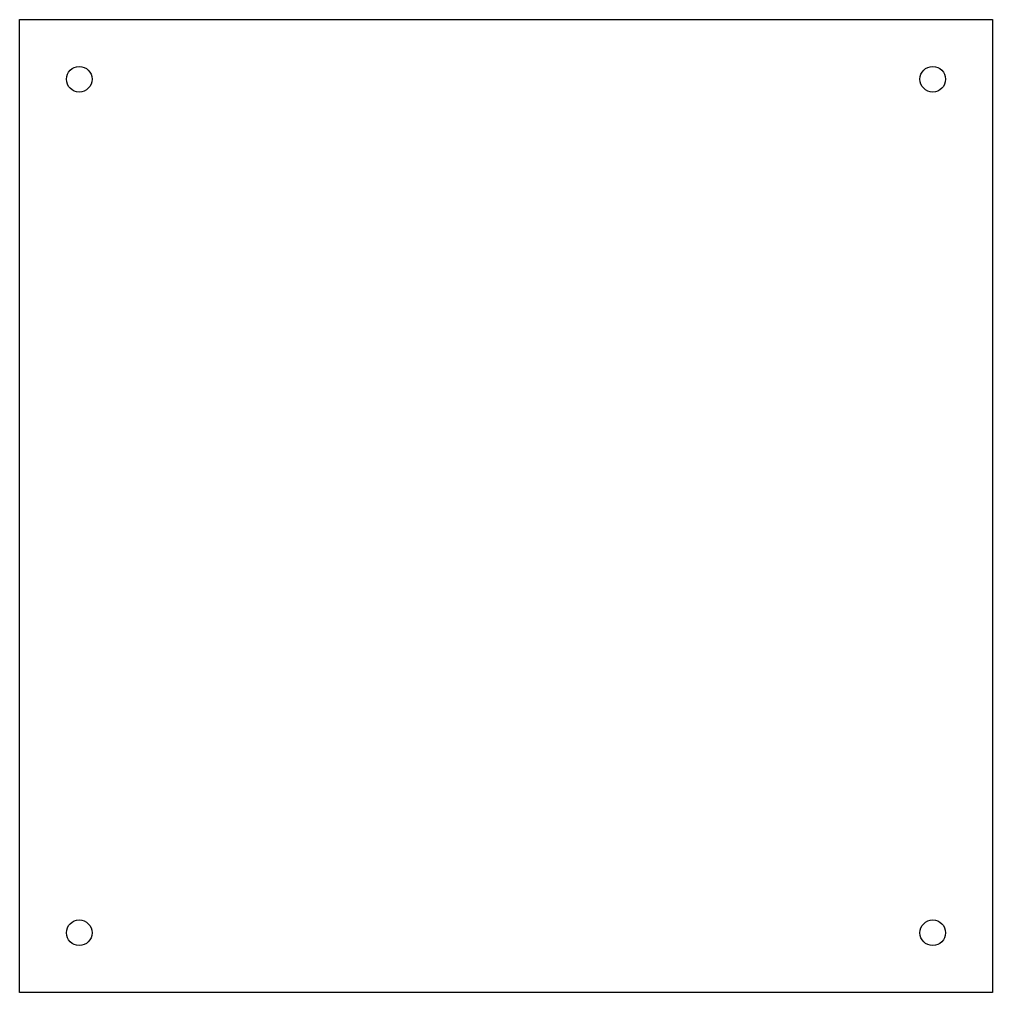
# Model space of a CAD drawing. Header units: millimetres. Extents: x -214 to 14, y -14 to 214.
import ezdxf

# ---------------------------------------------------------------- set-up
doc = ezdxf.new("R2010")
doc.units = ezdxf.units.MM
doc.layers.get('0').update_dxf_attribs({"linetype": 'CONTINUOUS'})

msp = doc.modelspace()

# ---------------------------------------------------------------- linework, layer by layer
msp.add_lwpolyline([(-214, 214), (14, 214), (14, -14), (-214, -14)], close=True)
for centre in [(-200, 200), (0, 200), (-200, 0), (0, 0)]:
    msp.add_circle(centre, 3)

doc.saveas('drawing.dxf')
